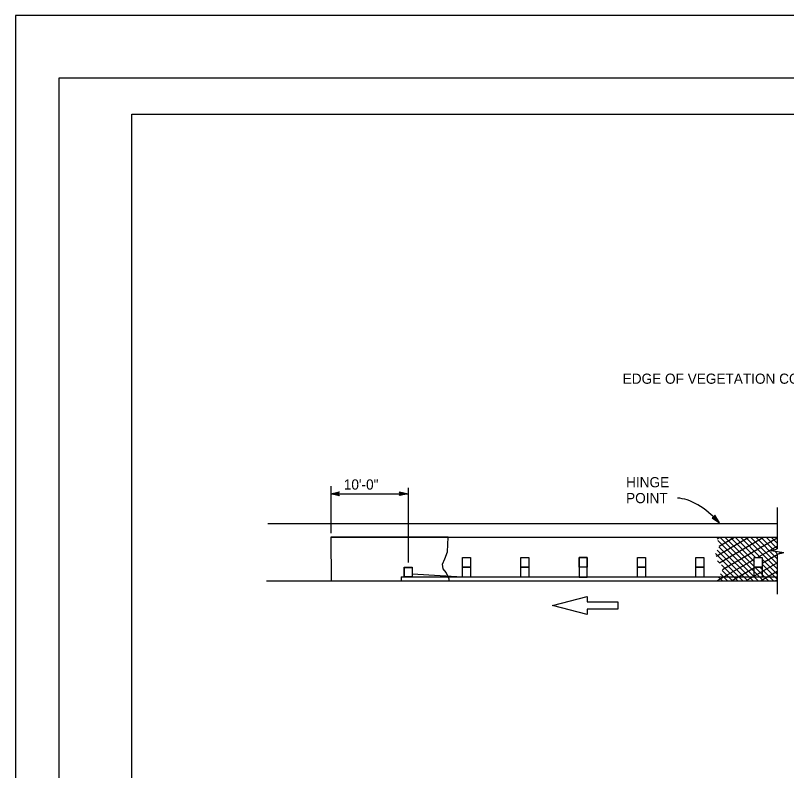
# Model space of a CAD drawing. Extents: x -893 to 867, y -474 to 712.
# Drawn here: x -893 to -363, y 192 to 712 of the extents above; entities that cross this region are included whole.
import ezdxf

# ---------------------------------------------------------------- set-up
doc = ezdxf.new("R2010")
doc.units = 0
for name, color, linetype in [('11 Undefined', 7, 'Continuous'), ('border_PLOTTING-ELEMENTS', 7, 'Continuous'), ('border_rw_22x34_Cut_Lines', 7, 'Continuous'), ('border_SHEET', 7, 'Continuous'), ('pp_PRESENTATION', 7, 'Continuous'), ('tcd_BARRIER-CONC', 7, 'Continuous'), ('tcd_BARRIER-CONC-anno', 7, 'Continuous')]:
    doc.layers.add(name, color=color, linetype=linetype)

msp = doc.modelspace()

# ---------------------------------------------------------------- linework, layer by layer
at = {"layer": '11 Undefined'}
for p, q in [((-411.41, 339.88), (-388.81, 352.93)), ((-410.67, 351.86), (-408.83, 352.92)), ((-410.08, 350.63), (-382.36, 322.92)), ((-409.3, 346.87), (-398.82, 352.93)), ((-409.08, 335.45), (-378.8, 352.94)), ((-408.83, 352.92), (-378.84, 322.93)), ((-407.06, 330.85), (-369.33, 352.63)), ((-405.3, 352.92), (-384.98, 332.61)), ((-401.76, 352.93), (-384.98, 336.15)), ((-398.23, 352.93), (-384.31, 339.01)), ((-394.69, 352.93), (-380.77, 339.01)), ((-391.16, 352.93), (-369.35, 331.12)), ((-387.63, 352.93), (-369.36, 334.67)), ((-384.09, 352.94), (-369.38, 338.22)), ((-380.56, 352.94), (-371.74, 344.12)), ((-377.03, 352.94), (-369.38, 345.29)), ((-373.49, 352.94), (-369.36, 348.81)), ((-369.96, 352.94), (-369.33, 352.32)), ((-409.39, 346.41), (-385.89, 322.92)), ((-382.92, 339.01), (-369.37, 346.83)), ((-411.78, 341.73), (-392.95, 322.9)), ((-410.62, 344.11), (-389.42, 322.91)), ((-379.68, 335.11), (-369.38, 341.05)), ((-370.72, 343.09), (-368.83, 341.2)), ((-369.32, 341.09), (-366.91, 342.48)), ((-366.5, 342.41), (-365.96, 341.87)), ((-410.48, 323.1), (-384.98, 337.82)), ((-410.36, 336.78), (-409, 335.41)), ((-390.81, 322.91), (-369.37, 335.29)), ((-379.68, 337.91), (-369.34, 327.58)), ((-379.68, 334.38), (-369.33, 324.03)), ((-407.6, 334.01), (-396.48, 322.9)), ((-407.29, 330.17), (-400.01, 322.89)), ((-400.84, 322.89), (-384.38, 332.39)), ((-384.77, 332.39), (-375.31, 322.93)), ((-381.23, 332.39), (-371.78, 322.94)), ((-380.78, 322.92), (-369.35, 329.53)), ((-409.79, 325.6), (-407.07, 322.88)), ((-408.34, 327.68), (-403.54, 322.89)), ((-370.75, 322.94), (-369.33, 323.76))]:
    msp.add_line(p, q, dxfattribs=at)
for points in [[(-676.32, 322.94), (-595.1, 322.88), (-594.91, 324.13), (-595.87, 326.14), (-597.11, 328.73), (-599.12, 331.22), (-599.51, 334.38), (-597.97, 338.12), (-596.15, 343.01), (-595.79, 352.92), (-676.55, 352.94), (-676.32, 322.94)], [(-625.87, 332.23), (-620.59, 332.23), (-620.59, 325.65), (-625.87, 325.65), (-625.87, 332.23)]]:
    msp.add_lwpolyline(points, dxfattribs=at)
at = {"layer": 'border_PLOTTING-ELEMENTS'}
for points in [[(-893.45, -474.04), (866.55, -474.04), (866.55, 711.96), (-893.45, 711.96)], [(-863.45, 668.96), (836.55, 668.96), (836.55, -431.04), (-863.45, -431.04)]]:
    msp.add_lwpolyline(points, close=True, dxfattribs=at)
at = {"layer": 'border_rw_22x34_Cut_Lines'}
msp.add_lwpolyline([(-863.45, 668.96), (836.55, 668.96), (836.55, -431.04), (-863.45, -431.04)], close=True, dxfattribs=at)
at = {"layer": 'border_SHEET'}
for p, q in [((-813.45, 643.96), (811.55, 643.96)), ((-813.45, -406.04), (-813.45, 643.96))]:
    msp.add_line(p, q, dxfattribs=at)
at = {"layer": 'pp_PRESENTATION'}
for p, q in [((-523.89, 306.04), (-499.98, 312.18)), ((-499.98, 312.18), (-499.98, 308.54)), ((-499.98, 308.54), (-478.88, 308.54)), ((-478.88, 308.54), (-478.88, 306.04)), ((-499.99, 299.9), (-523.89, 306.04)), ((-478.88, 303.54), (-499.99, 303.54)), ((-499.99, 303.54), (-499.99, 299.9)), ((-478.88, 306.04), (-478.88, 303.54))]:
    msp.add_line(p, q, dxfattribs=at)
at = {"layer": 'tcd_BARRIER-CONC'}
for p, q in [((-719.72, 362.34), (-369.33, 362.34)), ((-676.55, 352.94), (-369.33, 352.94)), ((-676.55, 352.94), (-676.32, 322.94)), ((-628.09, 325.61), (-628.11, 322.94)), ((-628.09, 325.61), (-369.33, 325.61)), ((-585.81, 325.6), (-620.52, 327.54)), ((-720.66, 322.94), (-628.11, 322.94)), ((-628.11, 322.94), (-369.33, 322.94))]:
    msp.add_line(p, q, dxfattribs=at)
for points in [[(-585.81, 339.13), (-580.39, 339.13), (-580.39, 332.36), (-585.81, 332.36)], [(-545.67, 339.13), (-540.25, 339.13), (-540.25, 332.36), (-545.67, 332.36)], [(-465.38, 339.13), (-459.96, 339.13), (-459.96, 332.36), (-465.38, 332.36)], [(-425.23, 339.13), (-419.82, 339.13), (-419.82, 332.36), (-425.23, 332.36)], [(-385.09, 339.13), (-379.67, 339.13), (-379.67, 332.36), (-385.09, 332.36)], [(-625.97, 332.36), (-620.52, 332.36), (-620.52, 325.61), (-625.97, 325.61)], [(-585.81, 332.36), (-580.39, 332.36), (-580.39, 325.6), (-585.81, 325.6)], [(-545.67, 332.36), (-540.25, 332.36), (-540.25, 325.6), (-545.67, 325.6)], [(-465.38, 332.36), (-459.96, 332.36), (-459.96, 325.6), (-465.38, 325.6)], [(-425.23, 332.36), (-419.82, 332.36), (-419.82, 325.6), (-425.23, 325.6)], [(-385.09, 332.36), (-379.67, 332.36), (-379.67, 325.6), (-385.09, 325.6)]]:
    msp.add_lwpolyline(points, close=True, dxfattribs=at)
for points in [[(-500.18, 332.36), (-500.1, 332.36), (-500.1, 339.13), (-505.52, 339.13), (-505.52, 332.36), (-505.48, 332.36)], [(-505.48, 332.36), (-505.48, 339.06), (-500.18, 339.06), (-500.18, 332.36)], [(-505.48, 332.36), (-505.52, 332.36), (-505.52, 325.6), (-500.1, 325.6), (-500.1, 332.36), (-500.18, 332.36)], [(-500.18, 332.36), (-500.18, 332.32), (-505.48, 332.32), (-505.48, 332.36)]]:
    msp.add_lwpolyline(points, dxfattribs=at)
at = {"layer": 'tcd_BARRIER-CONC-anno'}
for p, q in [((-676.55, 388.16), (-676.55, 355.68)), ((-676.55, 382.88), (-623.25, 382.88)), ((-623.25, 386.93), (-623.25, 335.48)), ((-369.38, 373.31), (-369.38, 344.92)), ((-412.59, 366.76), (-414.12, 366.42)), ((-414.12, 366.42), (-414.12, 366.42)), ((-414.12, 366.42), (-409.03, 362.97)), ((-413.71, 366.51), (-409.97, 363.98)), ((-413.29, 366.58), (-410.92, 364.98)), ((-412.92, 366.69), (-411.87, 365.99)), ((-412.18, 368.25), (-412.59, 366.76)), ((-411.87, 365.99), (-412.51, 367.05)), ((-410.92, 364.98), (-412.41, 367.47)), ((-409.98, 363.99), (-412.28, 367.83)), ((-409.03, 362.97), (-412.18, 368.25)), ((-412.18, 368.25), (-412.18, 368.25)), ((-409.03, 362.97), (-409.03, 362.97)), ((-373.46, 343.54), (-369.38, 344.92)), ((-364.8, 342.14), (-373.46, 343.54)), ((-364.8, 342.14), (-369.38, 341.08)), ((-369.38, 341.08), (-369.38, 313.71))]:
    msp.add_line(p, q, dxfattribs=at)
for points in [[(-670.64, 381.56), (-676.55, 382.88), (-670.64, 384.19), (-670.85, 383.84), (-675.18, 382.89), (-670.85, 381.91), (-671.06, 382.26), (-673.83, 382.88), (-671.06, 383.49), (-671.27, 383.15), (-672.47, 382.88), (-671.27, 382.61), (-671.43, 382.88), (-670.64, 384.19), (-671.43, 382.88)], [(-629.15, 384.2), (-623.25, 382.88), (-629.15, 381.57), (-628.94, 381.92), (-624.62, 382.88), (-628.94, 383.85), (-628.73, 383.5), (-625.97, 382.89), (-628.73, 382.27), (-628.52, 382.62), (-627.32, 382.89), (-628.53, 383.15), (-628.36, 382.88), (-629.15, 381.57), (-628.36, 382.88)]]:
    msp.add_lwpolyline(points, close=True, dxfattribs=at)
msp.add_ellipse((-417.02, 323.01), major_axis=(28.68, -55.17), ratio=0.477532, start_param=2.107113, end_param=2.880627, dxfattribs=at)

# ---------------------------------------------------------------- texts
for s, p in [('EDGE OF VEGETATION CONTROL', (-475.64, 458.54)), ('10\'-0"', (-667.51, 385.75)), ('HINGE', (-473.29, 387.33)), ('POINT', (-473.29, 376.39))]:
    msp.add_text(s, height=7, dxfattribs=at).set_placement(p)

doc.saveas('drawing.dxf')
